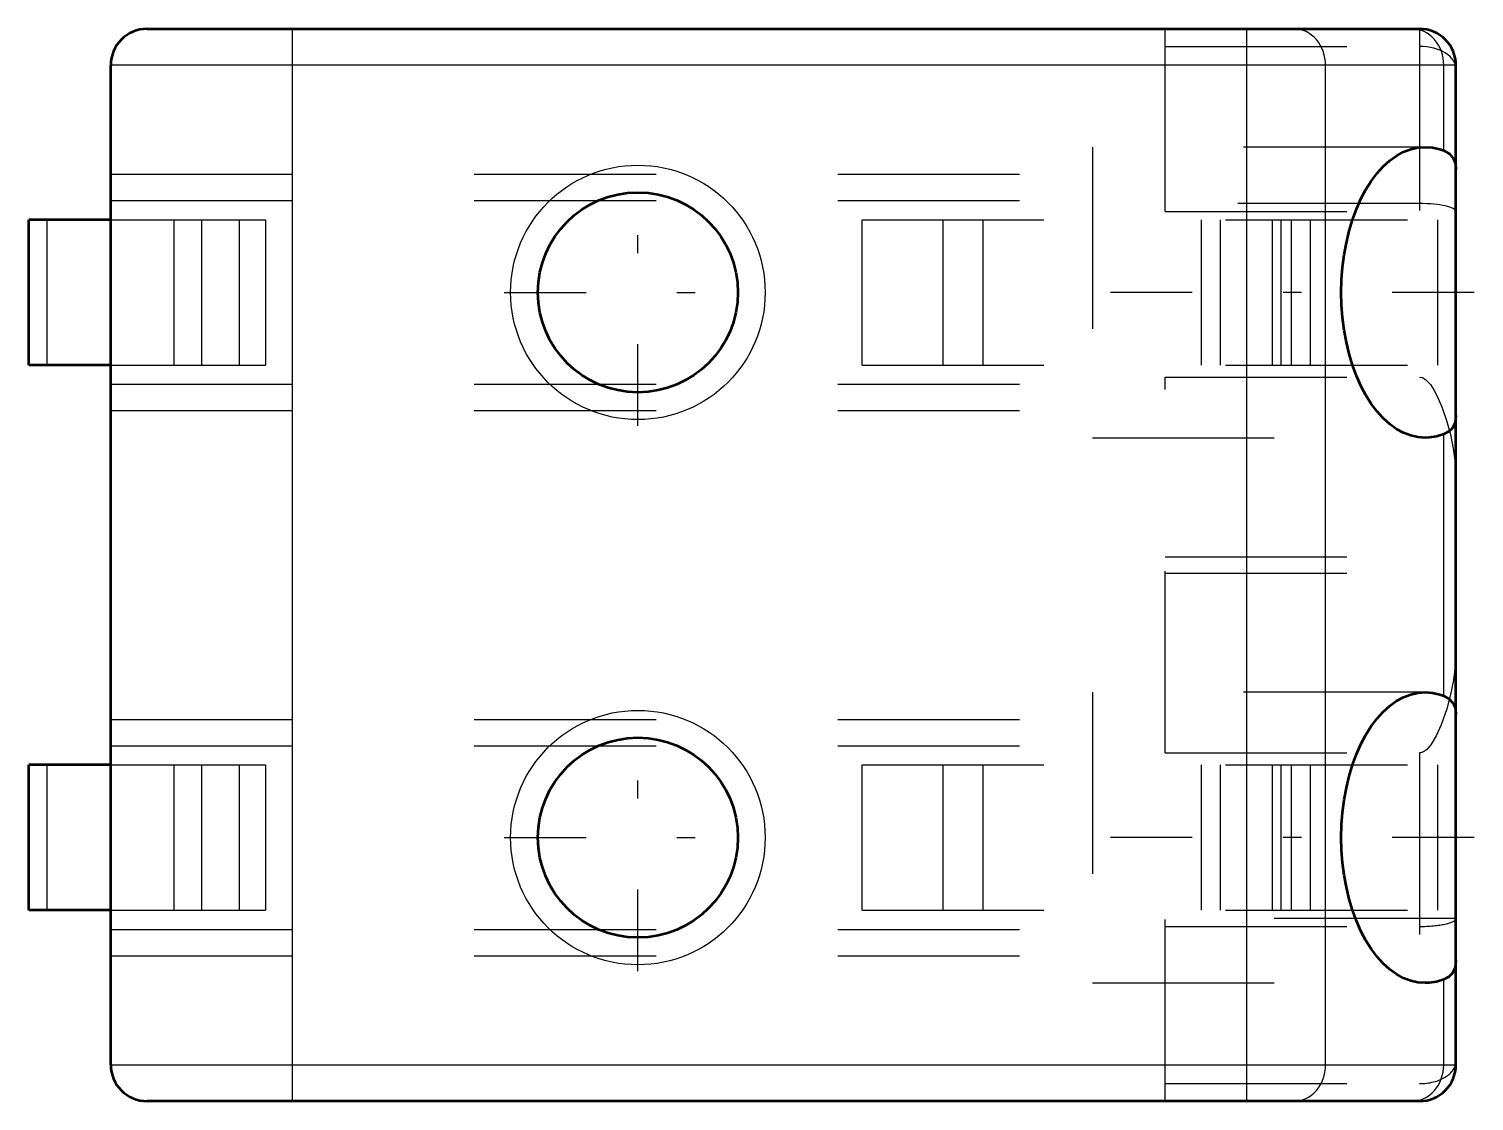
# Model space of a CAD drawing. Header units: millimetres. Extents: x -7.85 to 0.1, y -5.9 to 0.
import ezdxf

# ---------------------------------------------------------------- set-up
doc = ezdxf.new("R2010")
doc.units = ezdxf.units.MM
doc.linetypes.add('Center', pattern=[1.5, 0.45, -0.5, 0.05, -0.5])
doc.linetypes.add('Dashed', pattern=[2, 1, -1])
for name, color, linetype, lineweight in [('AM_0', 7, 'Continuous', 50), ('AM_4', 3, 'Continuous', 25), ('AM_7', 7, 'Center', 25), ('AM_9', 6, 'Dashed', 25)]:
    doc.layers.add(name, color=color, linetype=linetype, lineweight=lineweight)

msp = doc.modelspace()

# ---------------------------------------------------------------- linework, layer by layer
at = {"layer": 'AM_0'}
for p, q in [((-7.2, 0), (-0.2, 0)), ((-7.4, -5.7), (-7.4, -0.2)), ((0, -5.7), (0, -0.2)), ((-7.4, -1.05), (-7.85, -1.05)), ((-7.85, -1.85), (-7.85, -1.05)), ((-7.4, -1.85), (-7.85, -1.85)), ((-7.4, -4.05), (-7.85, -4.05)), ((-7.85, -4.85), (-7.85, -4.05)), ((-7.4, -4.85), (-7.85, -4.85)), ((-0.2, -5.9), (-7.2, -5.9))]:
    msp.add_line(p, q, dxfattribs=at)
for points in [[(-0.1685, -2.25), (-0.2088, -2.247), (-0.2487, -2.2378), (-0.288, -2.2227), (-0.3265, -2.2018), (-0.3637, -2.175), (-0.3994, -2.1428), (-0.4334, -2.1053), (-0.4654, -2.0628), (-0.4951, -2.0157), (-0.5223, -1.9642), (-0.5469, -1.9089), (-0.5685, -1.85), (-0.5871, -1.7881), (-0.6025, -1.7236), (-0.6146, -1.6571), (-0.6234, -1.5889), (-0.6286, -1.5197), (-0.6304, -1.45), (-0.6286, -1.3803), (-0.6234, -1.3111), (-0.6146, -1.2429), (-0.6025, -1.1764), (-0.5871, -1.1119), (-0.5685, -1.05), (-0.5469, -0.9911), (-0.5223, -0.9358), (-0.4951, -0.8843), (-0.4654, -0.8372), (-0.4334, -0.7947), (-0.3994, -0.7572), (-0.3637, -0.725), (-0.3265, -0.6982), (-0.288, -0.6773), (-0.2487, -0.6622), (-0.2088, -0.653), (-0.1685, -0.65)], [(-0.1685, -0.65), (-0.1282, -0.653), (-0.0883, -0.6622), (-0.067, -0.6696)], [(-0.067, -0.6696), (-0.0345, -0.6879), (-0.0124, -0.7146), (-0.003, -0.7411), (0, -0.7728)], [(0, -2.1272), (-0.0046, -2.1652), (-0.0197, -2.1967), (-0.0394, -2.2159), (-0.067, -2.2304)], [(-0.067, -2.2304), (-0.1066, -2.2428), (-0.1468, -2.2491), (-0.1685, -2.25)], [(-0.1685, -5.25), (-0.2088, -5.247), (-0.2487, -5.2378), (-0.288, -5.2227), (-0.3265, -5.2018), (-0.3637, -5.175), (-0.3994, -5.1428), (-0.4334, -5.1053), (-0.4654, -5.0628), (-0.4951, -5.0157), (-0.5223, -4.9642), (-0.5469, -4.9089), (-0.5685, -4.85), (-0.5871, -4.7881), (-0.6025, -4.7236), (-0.6146, -4.6571), (-0.6234, -4.5889), (-0.6286, -4.5197), (-0.6304, -4.45), (-0.6286, -4.3803), (-0.6234, -4.3111), (-0.6146, -4.2429), (-0.6025, -4.1764), (-0.5871, -4.1119), (-0.5685, -4.05), (-0.5469, -3.9911), (-0.5223, -3.9358), (-0.4951, -3.8843), (-0.4654, -3.8372), (-0.4334, -3.7947), (-0.3994, -3.7572), (-0.3637, -3.725), (-0.3265, -3.6982), (-0.288, -3.6773), (-0.2487, -3.6622), (-0.2088, -3.653), (-0.1685, -3.65)], [(-0.1685, -3.65), (-0.1282, -3.653), (-0.0883, -3.6622), (-0.067, -3.6696)], [(-0.067, -3.6696), (-0.0345, -3.6879), (-0.0124, -3.7146), (-0.003, -3.7411), (0, -3.7728)], [(0, -5.1272), (-0.0046, -5.1652), (-0.0197, -5.1967), (-0.0394, -5.2159), (-0.067, -5.2304)], [(-0.067, -5.2304), (-0.1066, -5.2428), (-0.1468, -5.2491), (-0.1685, -5.25)]]:
    msp.add_lwpolyline(points, dxfattribs=at)
for centre in [(-4.5, -1.45), (-4.5, -4.45)]:
    msp.add_circle(centre, 0.55, dxfattribs=at)
for centre, start, end in [((-7.2, -0.2), 90, 180), ((-0.2, -0.2), 0, 90), ((-7.2, -5.7), 180, 270), ((-0.2, -5.7), 270, 0)]:
    msp.add_arc(centre, 0.2, start, end, dxfattribs=at)
at = {"layer": 'AM_4'}
for p, q in [((-6.4, -5.9), (-6.4, 0)), ((-1.15, -5.9), (-1.15, 0)), ((0, -0.2), (-7.4, -0.2)), ((-0.717, -5.7), (-0.717, -0.2)), ((-0.067, -0.6696), (-0.067, -0.2)), ((-0.067, -3.6696), (-0.067, -2.2304)), ((-0.067, -5.7), (-0.067, -5.2304)), ((-7.4, -5.7), (0, -5.7))]:
    msp.add_line(p, q, dxfattribs=at)
for centre in [(-4.5, -1.45), (-4.5, -4.45)]:
    msp.add_circle(centre, 0.7, dxfattribs=at)
for centre, major_axis, start_param, end_param in [((-0.8902, -0.2), (0, -0.2), 1.570796, 3.141593), ((-0.2402, -0.2), (0, -0.2), 1.570796, 3.141593), ((-0.8902, -5.7), (0, 0.2), 3.141593, 4.712389), ((-0.2402, -5.7), (0, 0.2), 3.141593, 4.712389)]:
    msp.add_ellipse(centre, major_axis=major_axis, ratio=0.866025, start_param=start_param, end_param=end_param, dxfattribs=at)
at = {"layer": 'AM_7'}
for p, q in [((-4.5, -2.185), (-4.5, -0.715)), ((-5.235, -1.45), (-3.765, -1.45)), ((0.1, -1.45), (-2.1, -1.45)), ((-4.5, -5.185), (-4.5, -3.715)), ((-5.235, -4.45), (-3.765, -4.45)), ((0.1, -4.45), (-2.1, -4.45))]:
    msp.add_line(p, q, dxfattribs=at)
at = {"layer": 'AM_9'}
for p, q in [((-1.6, -1.0056), (-1.6, 0)), ((-0.2, 0), (-0.2, -1.9164)), ((-1.6, -0.0962), (-0.2, -0.0962)), ((-2, -0.65), (-2, -2.25)), ((-0.1685, -0.65), (-2, -0.65)), ((-7.4, -0.8), (-1.6, -0.8)), ((-7.4, -0.9443), (-1.6, -0.9443)), ((-0.2, -0.9611), (-1.6, -0.9611)), ((-1.6, -1.0056), (0, -1.0056)), ((-7.75, -1.85), (-7.75, -1.05)), ((-7.4, -1.05), (-6.5478, -1.05)), ((-7.05, -1.85), (-7.05, -1.05)), ((-6.9, -1.05), (-6.9, -1.85)), ((-6.6906, -1.85), (-6.6906, -1.05)), ((-6.5478, -1.05), (-6.5478, -1.85)), ((-3.267, -1.85), (-3.267, -1.05)), ((-3.267, -1.05), (0, -1.05)), ((-2.8215, -1.85), (-2.8215, -1.05)), ((-2.6, -1.85), (-2.6, -1.05)), ((-1.4, -1.85), (-1.4, -1.05)), ((-1.2958, -1.85), (-1.2958, -1.05)), ((-1.0084, -1.85), (-1.0084, -1.05)), ((-0.9636, -1.05), (-0.9636, -1.85)), ((-0.9042, -1.85), (-0.9042, -1.05)), ((-0.8, -1.85), (-0.8, -1.05)), ((-0.1, -1.85), (-0.1, -1.05)), ((-7.4, -1.85), (-6.5478, -1.85)), ((-3.267, -1.85), (0, -1.85)), ((-7.4, -1.9557), (-1.6, -1.9557)), ((-1.6, -1.9164), (-0.2, -1.9164)), ((-1.6, -3.9836), (-1.6, -1.9164)), ((-7.4, -2.1), (-1.6, -2.1)), ((-2, -2.25), (-0.1685, -2.25)), ((-1.6, -2.9052), (0, -2.9052)), ((-1.6, -2.9948), (0, -2.9948)), ((-2, -3.65), (-2, -5.25)), ((-0.1685, -3.65), (-2, -3.65)), ((-7.4, -3.8), (-1.6, -3.8)), ((-7.4, -3.9443), (-1.6, -3.9443)), ((-7.75, -4.85), (-7.75, -4.05)), ((-7.4, -4.05), (-6.5478, -4.05)), ((-7.05, -4.85), (-7.05, -4.05)), ((-6.9, -4.05), (-6.9, -4.85)), ((-6.6906, -4.85), (-6.6906, -4.05)), ((-6.5478, -4.05), (-6.5478, -4.85)), ((-3.267, -4.85), (-3.267, -4.05)), ((-3.267, -4.05), (0, -4.05)), ((-2.8215, -4.85), (-2.8215, -4.05)), ((-2.6, -4.85), (-2.6, -4.05)), ((-1.6, -3.9836), (-0.2, -3.9836)), ((-1.4, -4.85), (-1.4, -4.05)), ((-1.2958, -4.85), (-1.2958, -4.05)), ((-1.0084, -4.85), (-1.0084, -4.05)), ((-0.9636, -4.05), (-0.9636, -4.85)), ((-0.9042, -4.85), (-0.9042, -4.05)), ((-0.8, -4.85), (-0.8, -4.05)), ((-0.2, -3.9836), (-0.2, -5.9)), ((-0.1, -4.85), (-0.1, -4.05)), ((-7.4, -4.85), (-6.5478, -4.85)), ((-3.267, -4.85), (0, -4.85)), ((0, -4.8944), (-1.6, -4.8944)), ((-1.6, -5.9), (-1.6, -4.8944)), ((-7.4, -4.9557), (-1.6, -4.9557)), ((-1.6, -4.9389), (-0.2, -4.9389)), ((-7.4, -5.1), (-1.6, -5.1)), ((-2, -5.25), (-0.1685, -5.25)), ((-1.6, -5.8038), (-0.2, -5.8038))]:
    msp.add_line(p, q, dxfattribs=at)
for points in [[(-0.2, -1.9164), (-0.1846, -1.9191), (-0.1665, -1.9292), (-0.1395, -1.9576), (-0.1207, -1.9863), (-0.1047, -2.0165), (-0.0771, -2.0802), (-0.0513, -2.1556), (-0.0307, -2.2316), (-0.0147, -2.3092), (-0.0042, -2.3863), (0, -2.4686)], [(0, -3.4314), (-0.0036, -3.5072), (-0.0135, -3.5838), (-0.0294, -3.663), (-0.0507, -3.7423), (-0.0811, -3.83), (-0.1078, -3.8897), (-0.138, -3.9404), (-0.1616, -3.9668), (-0.179, -3.9786), (-0.1943, -3.9833), (-0.2, -3.9836)]]:
    msp.add_lwpolyline(points, dxfattribs=at)
for centre, ratio, start_param, end_param in [((-0.2, -0.2192), 0.615385, 3.141593, 4.712389), ((-0.2, -1.0056), 0.222205, 3.141593, 4.712389), ((-0.2, -4.8944), 0.222205, 1.570796, 3.141593), ((-0.2, -5.6808), 0.615385, 1.570796, 3.141593)]:
    msp.add_ellipse(centre, major_axis=(-0.2, 0), ratio=ratio, start_param=start_param, end_param=end_param, dxfattribs=at)

doc.saveas('drawing.dxf')
